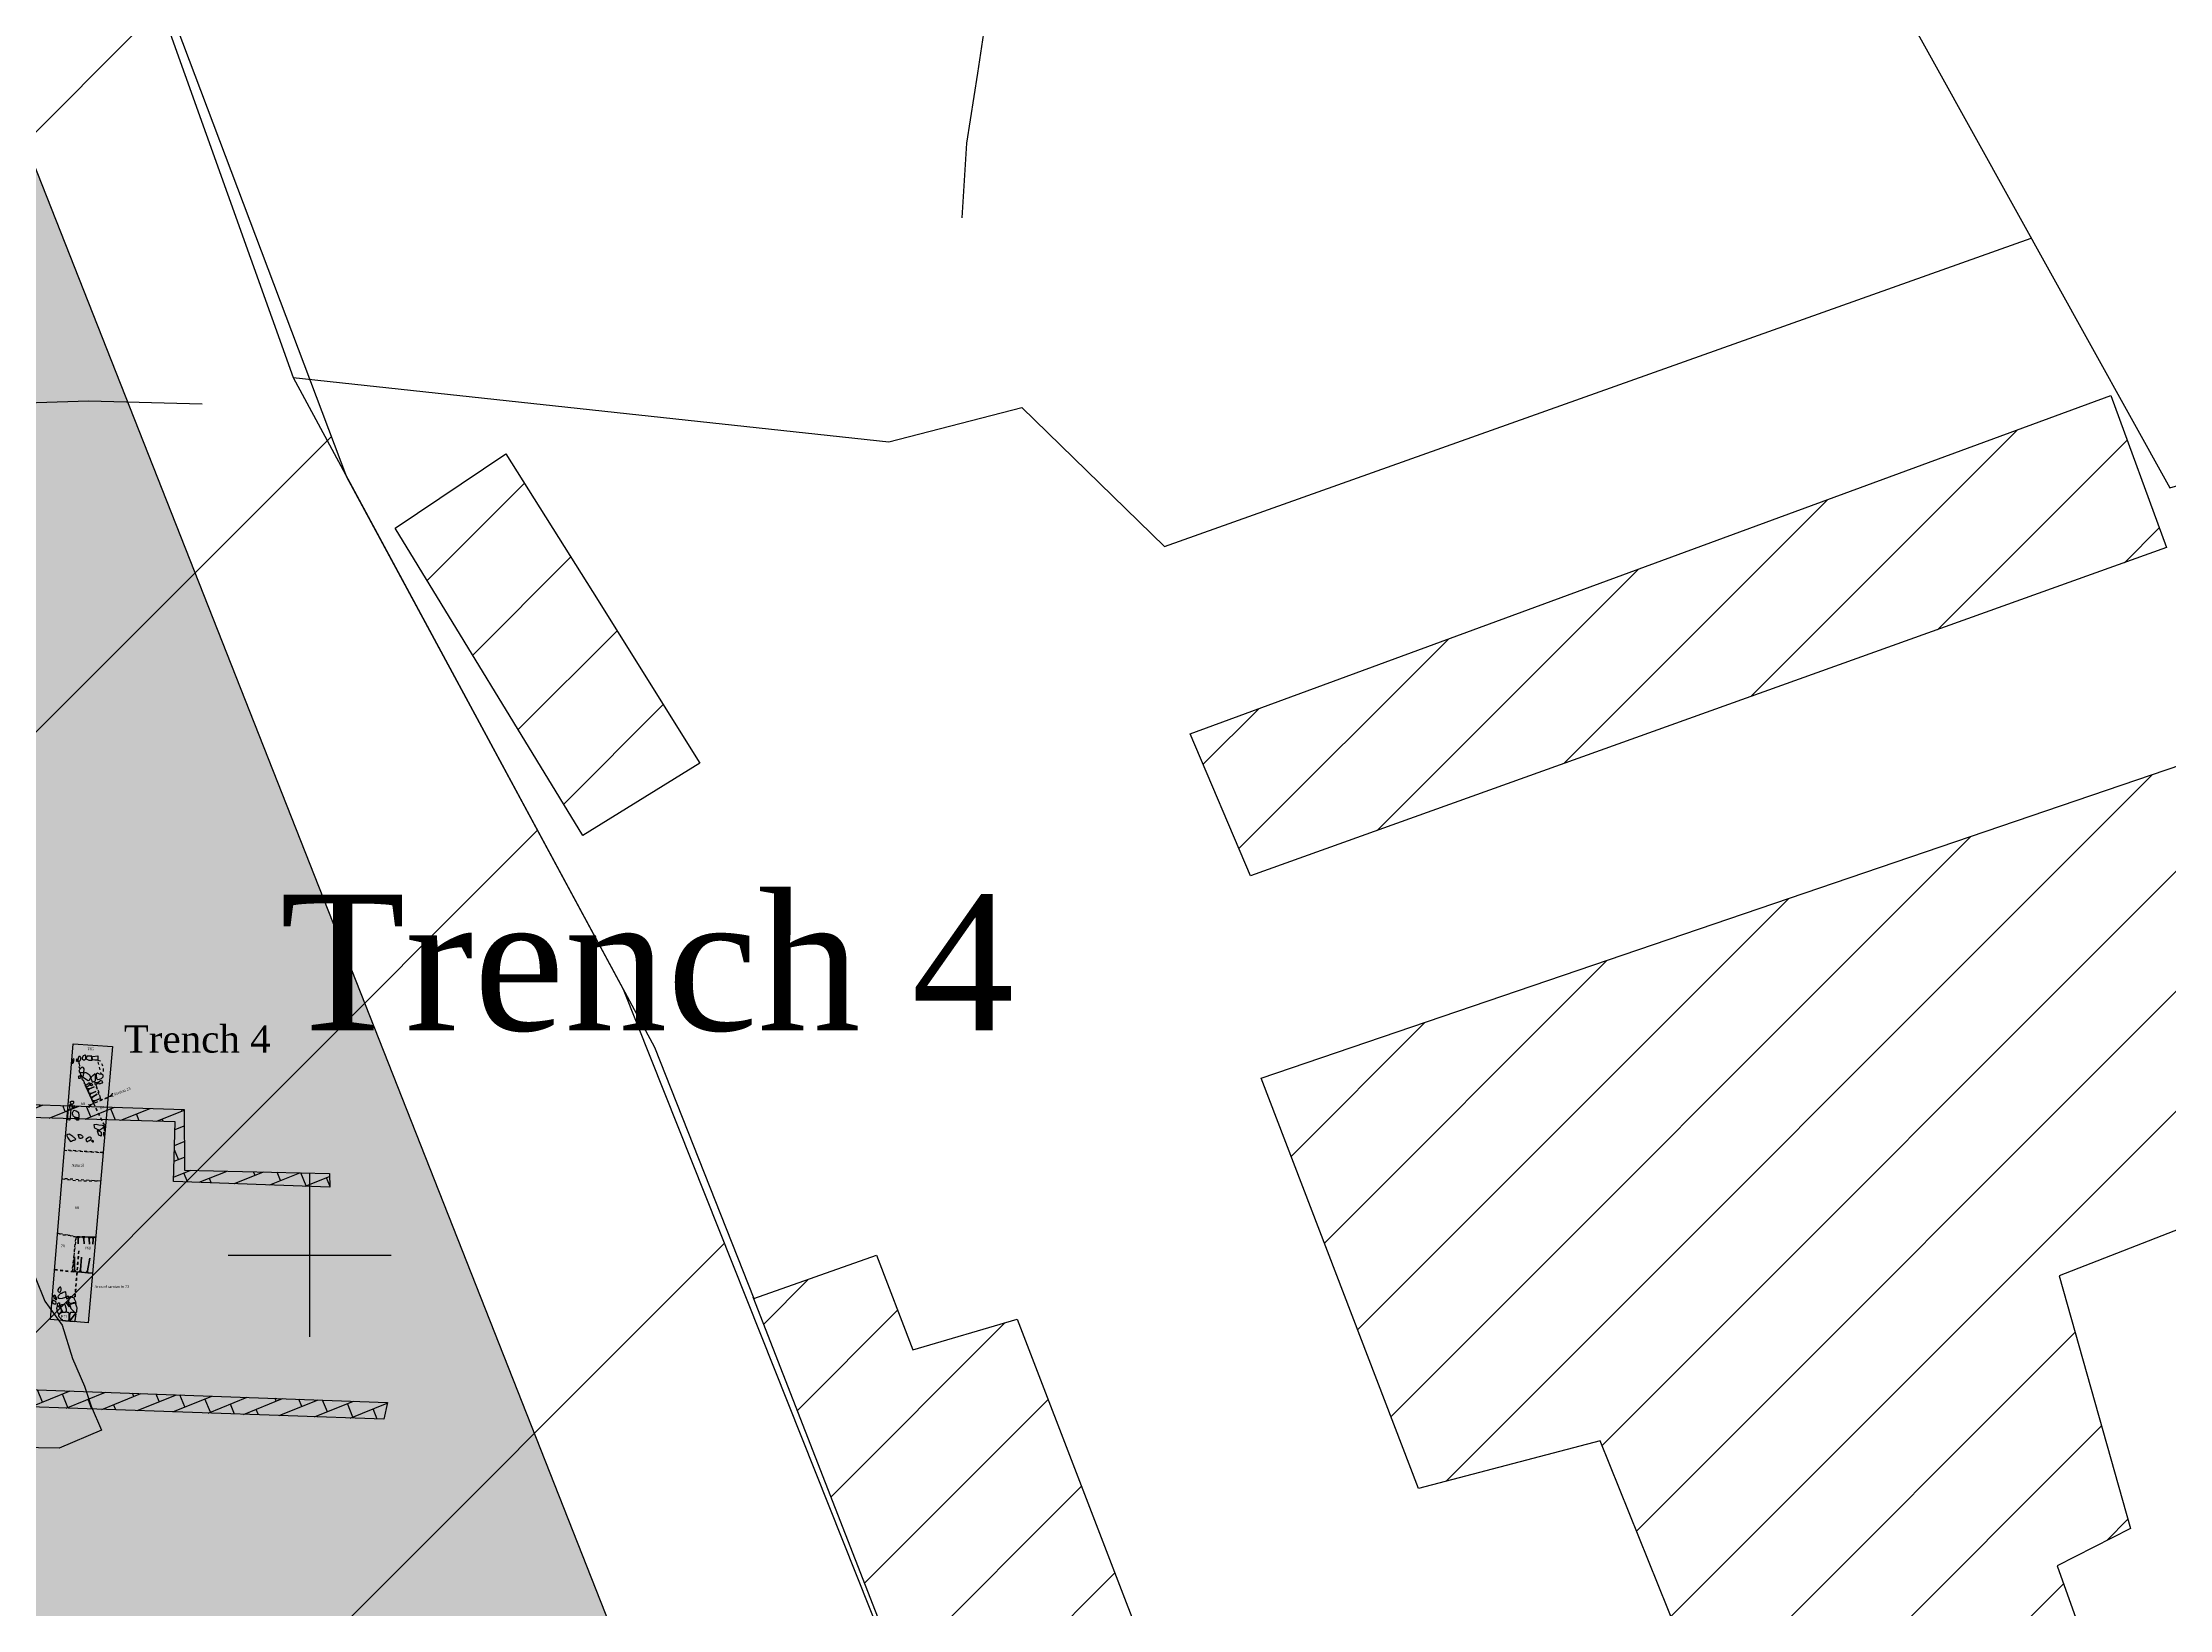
# Model space of a CAD drawing. Header units: feet. Extents: x 442639 to 445151, y 513727 to 516000.
# Drawn here: x 443628 to 443706.3, y 515079.5 to 515137.2 of the extents above; entities that cross this region are included whole.
import ezdxf

# ---------------------------------------------------------------- set-up
doc = ezdxf.new("R2010")
doc.units = ezdxf.units.FT
doc.header["$MEASUREMENT"] = 0
doc.header["$PDMODE"] = 2
doc.header["$PDSIZE"] = 3
doc.linetypes.add('DASHDOT', pattern=[1, 0.5, -0.25, 0, -0.25])
doc.linetypes.add('DASHED', pattern=[0.75, 0.5, -0.25])
doc.layers.get('0').update_dxf_attribs({"linetype": 'CONTINUOUS'})
for name, color, linetype in [('AI', 14, 'CONTINUOUS'), ('BUILDING', 7, 'CONTINUOUS'), ('CM1', 8, 'CONTINUOUS'), ('CROPMARKS', 5, 'CONTINUOUS'), ('FEATURES', 7, 'CONTINUOUS'), ('FIELDBOUNDARY', 82, 'CONTINUOUS'), ('FW_AREA97', 8, 'CONTINUOUS'), ('GEOAREA', 4, 'CONTINUOUS'), ('HEADINGS1', 7, 'CONTINUOUS'), ('MEDPOT', 72, 'CONTINUOUS'), ('PHASE3A', 7, 'CONTINUOUS'), ('TEXT', 7, 'CONTINUOUS'), ('TRENCH', 1, 'CONTINUOUS')]:
    doc.layers.add(name, color=color, linetype=linetype)
doc.styles.get("Standard").update_dxf_attribs({"font": 'times.ttf', "height": 2})

# ---------------------------------------------------------------- blocks, each defined once
blk = doc.blocks.new('A$CD1F4')
blk.add_lwpolyline([(0.76, 0.49), (0.56, 0.26), (0.01, 0.26)])
for points in [[(0.01, 0.26), (0.76, 0.49), (0.56, 0.26)], [(0.01, 0.26), (0.56, 0.26), (0.76, 0.01)]]:
    blk.add_solid(points)
blk = doc.blocks.new('*X8')
at = {"color": 0}
for p, q in [((242.919, 18.136), (243.73, 18.136)), ((243.2, 18.136), (243.2, 18.371)), ((242.68, 17.602), (243.206, 17.602)), ((243.2, 17.59), (243.2, 17.602)), ((243.71, 17.602), (244.931, 17.602)), ((244, 17.602), (244, 18.016)), ((244.8, 17.123), (244.8, 17.602)), ((242.202, 16.535), (242.72, 16.535)), ((242.4, 16.535), (242.4, 16.977)), ((242.441, 17.069), (242.963, 17.069)), ((244.924, 17.069), (246.132, 17.069)), ((245.6, 16.772), (245.6, 17.069)), ((246.139, 16.535), (247.333, 16.535)), ((246.4, 16.421), (246.4, 16.535)), ((247.2, 16.535), (247.2, 16.595)), ((241.963, 16.002), (242.478, 16.002)), ((242.4, 15.831), (242.4, 16.002)), ((247.353, 16.002), (248.534, 16.002)), ((248, 16.002), (248, 16.239)), ((248.8, 15.469), (248.8, 15.884)), ((241.485, 14.935), (241.992, 14.935)), ((241.6, 14.935), (241.6, 15.192)), ((241.724, 15.469), (242.235, 15.469)), ((248.567, 15.469), (249.736, 15.469)), ((249.6, 15.015), (249.6, 15.469)), ((249.781, 14.935), (250.937, 14.935)), ((250.4, 14.663), (250.4, 14.935)), ((241.246, 14.402), (241.75, 14.402)), ((241.6, 14.073), (241.6, 14.402)), ((250.995, 14.402), (252.077, 14.402)), ((251.2, 14.312), (251.2, 14.402)), ((252, 14.402), (252, 14.463)), ((240.768, 13.335), (241.264, 13.335)), ((240.8, 13.335), (240.8, 13.406)), ((241.007, 13.868), (241.507, 13.868)), ((251.263, 13.335), (251.65, 13.335)), ((251.499, 13.868), (251.864, 13.868)), ((240.529, 12.802), (241.022, 12.802)), ((240.8, 12.314), (240.8, 12.802)), ((251.028, 12.802), (251.437, 12.802)), ((251.2, 12.802), (251.2, 13.191)), ((240.29, 12.268), (240.779, 12.268)), ((250.792, 12.268), (251.472, 12.268)), ((251.2, 11.912), (251.2, 12.268)), ((239.812, 11.201), (240.294, 11.201)), ((240, 10.668), (240, 11.201)), ((240.051, 11.735), (240.536, 11.735)), ((251.595, 11.735), (252.703, 11.735)), ((252, 11.553), (252, 11.735)), ((252.783, 11.201), (253.933, 11.201)), ((252.8, 11.194), (252.8, 11.201)), ((253.6, 11.201), (253.6, 11.346)), ((254.4, 10.668), (254.4, 10.999)), ((239.573, 10.668), (240.051, 10.668)), ((253.971, 10.668), (255.164, 10.668)), ((255.2, 10.135), (255.2, 10.652)), ((239.095, 9.601), (239.566, 9.601)), ((239.2, 9.068), (239.2, 9.601)), ((239.334, 10.135), (239.808, 10.135)), ((255.159, 10.135), (256.122, 10.135)), ((256, 9.809), (256, 10.135)), ((238.856, 9.068), (239.323, 9.068)), ((238.617, 8.534), (239.533, 8.534)), ((239.154, 8.001), (240.725, 8.001)), ((239.2, 8.001), (239.2, 8.534)), ((240, 7.623), (240, 8.001)), ((240.349, 7.468), (241.917, 7.468)), ((240.8, 7.266), (240.8, 7.468)), ((241.6, 7.468), (241.6, 7.61)), ((242.4, 6.934), (242.4, 7.252)), ((241.543, 6.934), (243.11, 6.934)), ((241.6, 6.909), (241.6, 6.934)), ((242.738, 6.401), (244.302, 6.401)), ((243.2, 6.401), (243.2, 6.894)), ((244, 5.867), (244, 6.401)), ((243.932, 5.867), (245.494, 5.867)), ((244.8, 5.48), (244.8, 5.867)), ((245.127, 5.334), (246.686, 5.334)), ((245.6, 5.123), (245.6, 5.334)), ((246.322, 4.801), (247.879, 4.801)), ((246.4, 5.334), (246.4, 5.462)), ((246.4, 4.766), (246.4, 4.801)), ((247.2, 4.801), (247.2, 5.104)), ((248, 4.267), (248, 4.746)), ((247.516, 4.267), (249.071, 4.267)), ((248.8, 3.734), (248.8, 4.267)), ((248.711, 3.734), (250.263, 3.734)), ((249.6, 3.337), (249.6, 3.734)), ((249.905, 3.2), (251.455, 3.2)), ((250.4, 2.98), (250.4, 3.2)), ((251.2, 3.2), (251.2, 3.315)), ((251.1, 2.667), (252.648, 2.667)), ((251.2, 2.622), (251.2, 2.667)), ((252, 2.667), (252, 2.957)), ((252.8, 2.134), (252.8, 2.599)), ((252.294, 2.134), (253.84, 2.134)), ((253.489, 1.6), (254.964, 1.6)), ((253.6, 1.6), (253.6, 2.134)), ((254.4, 1.193), (254.4, 1.6))]:
    blk.add_line(p, q, dxfattribs=at)

msp = doc.modelspace()

# ---------------------------------------------------------------- hatches: boundary and pattern name
at = {"layer": 'BUILDING'}
h = msp.add_hatch(dxfattribs=at)
h.set_pattern_fill('ANSI31', color=256, scale=25, style=0)
h.paths.add_polyline_path([(443640.965, 515119.316), (443647.878, 515107.995), (443652.186, 515110.662), (443648.235, 515116.974), (443645.042, 515122.046)])
h.paths.add_polyline_path([(443717.398, 515071.123), (443724.902, 515074.068), (443716.203, 515096.944), (443712.047, 515095.163), (443712.848, 515092.907), (443715.788, 515084.605), (443715.775, 515082.61), (443714.972, 515081.816), (443716.639, 515077.215), (443715.535, 515076.324)])
h.paths.add_polyline_path([(443693.903, 515064.488), (443710.506, 515070.169), (443708.938, 515074.67), (443703.37, 515077.799), (443702.193, 515081.1), (443704.897, 515082.48), (443702.262, 515091.778), (443720.17, 515098.748), (443714.575, 515113.255), (443672.869, 515099.052), (443678.66, 515083.946), (443685.357, 515085.699)])
h.paths.add_polyline_path([(443706.224, 515118.593), (443704.167, 515124.199), (443670.256, 515111.743), (443672.47, 515106.508)])
h.paths.add_polyline_path([(443732.13, 515127.413), (443734.179, 515120.114), (443761.273, 515127.824), (443759.025, 515135.124)])
h.paths.add_polyline_path([(443696.301, 515049.403), (443700.735, 515040.493), (443706.094, 515043.253), (443701.456, 515051.95)])
h.paths.add_polyline_path([(443703.412, 515038.977), (443708.054, 515030.274), (443708.646, 515029.165), (443717.455, 515033.4), (443714.8, 515039.604), (443709.573, 515036.586), (443707.523, 515040.848)])
h.paths.add_polyline_path([(443683.703, 515044.095), (443685.546, 515044.872), (443673.777, 515077.63), (443669.328, 515076.022), (443663.882, 515090.187), (443660.031, 515089.055), (443658.69, 515092.537), (443654.18, 515090.945), (443654.155, 515090.989), (443667.027, 515057.978), (443673.796, 515060.707), (443680.738, 515042.87)])
at = {"layer": 'FW_AREA97', "ltscale": 100}
h = msp.add_hatch(dxfattribs=at)
h.set_pattern_fill('ANSI31', color=8, scale=125, style=0)
h.paths.add_polyline_path([(443587.976, 515216.422), (443587.008, 515217.521), (443572.596, 515207.835), (443554.939, 515197.486), (443537.909, 515187.539), (443512.937, 515172.36), (443493.964, 515160.977), (443460.41, 515139.802), (443431.975, 515122.345), (443414.896, 515111.466), (443405.384, 515106.045), (443399.1, 515103.478), (443393.603, 515101.232), (443388.405, 515100.389), (443382.732, 515099.191), (443382.074, 515096.91), (443382.397, 515095.15), (443383.543, 515088.919), (443383.564, 515083.883), (443382.192, 515078.123), (443381.034, 515073.431), (443384.221, 515057.626), (443318.708, 515029.564), (443254.002, 515002.669), (443234.433, 514993.639), (443208.082, 514982), (443180.76, 514970.831), (443151.714, 514959.132), (443125.983, 514948.738), (443135.654, 514903.446), (443139.613, 514884.672), (443178.623, 514701.908), (443209.061, 514703.713), (443226.823, 514704.523), (443230.584, 514708.161), (443242.217, 514710.213), (443252.61, 514710.952), (443261.806, 514711.15), (443272.893, 514709.467), (443279.945, 514710.574), (443284.828, 514712.057), (443293.882, 514712.385), (443306.489, 514711.397), (443312.899, 514711.584), (443321.46, 514712.019), (443331.486, 514712.646), (443343.241, 514714.157), (443419.665, 514722.594), (443437.929, 514724.52), (443451.344, 514726.381), (443463.086, 514728.088), (443474.139, 514729.712), (443483.152, 514730.814), (443493.31, 514731.457), (443499.823, 514717.34), (443505.96, 514717.727), (443516.897, 514718.8), (443528.375, 514721.107), (443537.759, 514722.358), (443555.617, 514723.33), (443565.188, 514722.572), (443571.898, 514721.985), (443575.656, 514722.203), (443577.304, 514722.298), (443621.209, 514712.311), (443656.081, 514706.29), (443682.603, 514701.884), (443707.118, 514697.606), (443718.23, 514696.192), (443714.653, 514598.287), (443713.04, 514556.317), (443712.419, 514504.673), (443712.312, 514456.317), (443712.227, 514418.293), (443716.388, 514403.701), (443727.177, 514401.071), (443733.588, 514379.739), (443741.521, 514358.019), (443744.908, 514351.825), (443767.696, 514356.857), (443784.606, 514360.77), (443804.504, 514365.451), (443826.874, 514370.795), (443845.143, 514375.041), (443861.878, 514378.9), (443915.081, 514200), (443906.52, 514038.617), (443920.995, 514037.304), (443931.512, 514036.691), (443947.55, 514036.813), (443967.072, 514036.932), (443981.751, 514037.935), (444001.138, 514037.546), (444024.018, 514034.044), (444038.941, 514033.828), (444056.89, 514033.622), (444074.802, 514033.059), (444089.091, 514031.854), (444101.609, 514031.789), (444113.954, 514032.79), (444123.013, 514034.107), (444123.494, 514029.367), (444179.611, 514028.124), (444375.796, 514023.777), (444377.951, 514033.209), (444378.25, 514062.755), (444378.087, 514070.071), (444377.953, 514077.668), (444378.361, 514088.652), (444378.861, 514096.498), (444379.901, 514103.877), (444382.107, 514122.088), (444382.784, 514132.456), (444385.055, 514147.012), (444387.527, 514164.561), (444389.714, 514186.923), (444391.965, 514209.43), (444393.185, 514220.453), (444393.626, 514228.981), (444395.344, 514261.938), (444396.717, 514283.83), (444397.381, 514301.942), (444396.774, 514312.786), (444397.089, 514320.184), (444397.475, 514332.254), (444395.478, 514362.221), (444394.144, 514387.128), (444391.229, 514408.389), (444396.915, 514413.69), (444401.219, 514435.021), (444402.766, 514457.906), (444405.466, 514495.243), (444410.112, 514529.546), (444417.166, 514561.61), (444433.174, 514600.373), (444445.84, 514629.849), (444455.106, 514659.044), (444464.293, 514692.274), (444472.216, 514718.602), (444475.441, 514733.881), (444488.391, 514761.65), (444498.755, 514784.171), (444527.77, 514804.406), (444584.336, 514844.969), (444588.423, 514851.988), (444592.663, 514859.269), (444594.769, 514862.503), (444596.977, 514866.392), (444598.721, 514870.607), (444611.206, 514897.781), (444621.234, 514922.335), (444629.071, 514942.418), (444635.483, 514956.791), (444636.385, 514966.775), (444638.564, 514973.326), (444644.322, 514984.918), (444649.1, 514996.077), (444581.108, 515024.078), (444596.393, 515068.324), (444336.753, 515100), (444319.507, 515100.56), (444303.713, 515101.475), (444281.566, 515103.673), (444245.735, 515107.228), (444205.939, 515110.682), (444194.374, 515112.263), (444162.318, 515117.023), (444139.128, 515119.15), (444119.952, 515119.969), (444093.765, 515121.632), (444085.455, 515122.109), (444057.939, 515138.013), (444004.897, 515142.766), (444002.009, 515131.644), (444000, 515122.425), (443999.067, 515110.465), (443998.885, 515097.84), (443997.843, 515086.907), (443992.669, 515065.269), (443985.83, 515030.168), (443974.504, 514977.22), (443969.906, 514974.092), (443965.16, 514973.735), (443962.387, 514975.357), (443950.053, 514978.687), (443943.973, 514976.446), (443795.152, 514953.041), (443786.899, 514952.359), (443728.658, 514937.257), (443713.615, 514985.752), (443699.924, 514992.359), (443696.242, 515002.999), (443692.278, 515017.761), (443687.475, 515027.814), (443679.879, 515041.356), (443672.688, 515053.239), (443666.544, 515059.216), (443649.375, 515102.318), (443639.181, 515121.193), (443626.884, 515153.736), (443593.807, 515207.041)])
at = {"layer": 'GEOAREA', "ltscale": 100}
h = msp.add_hatch(color=256, dxfattribs=at)
h.paths.add_polyline_path([(443360, 514713.431), (443420, 514713.431), (443420, 514513.431), (443360, 514513.431)])
h.paths.add_polyline_path([(443161.3, 514956.171), (443259.237, 514712.967), (443265.024, 514715.528), (443265.355, 514714.687), (443282.203, 514714.855), (443293.914, 514714.206), (443300.25, 514713.294), (443301.92, 514714.039), (443221.12, 514915.562), (443333.235, 514960.739), (443427.48, 514725.701), (443429.235, 514726.393), (443429.597, 514725.694), (443440.808, 514730.091), (443442.157, 514728.53), (443447.236, 514730.424), (443448.237, 514728.596), (443453.829, 514728.858), (443486.116, 514741.69), (443389.252, 514983.375), (443400.106, 514987.696), (443388.716, 515022.127), (443384.684, 515039.803), (443386.193, 515044.842), (443385.554, 515046.683)])
h.paths.add_polyline_path([(443475.554, 514974.961), (443494.039, 514982.203), (443528.273, 514895.272), (443598.675, 514934.877), (443568.374, 515011.261), (443605.436, 515025.952), (443633.219, 514955.519), (443668.453, 514975.098), (443649.945, 515021.852), (443668.436, 515029.354), (443616.214, 515161.697), (443614.21, 515161.114), (443596.593, 515194.878), (443509.505, 515160.604), (443523.975, 515123.285), (443505.549, 515116.001), (443512.86, 515097.393), (443383.099, 515046.255), (443405.13, 514990.403), (443460.79, 515012.209)])
h.paths.add_polyline_path([(443790.652, 515270.828), (443603.972, 515197.597), (443614.29, 515171.164), (443628.267, 515143.04), (443775.083, 515200.378), (443868.78, 514960.66), (443876.506, 514963.635), (443877.714, 514961.959), (443906.757, 514973.289)])
h.paths.add_polyline_path([(443689.638, 514984.394), (443668.531, 514973.806), (443650.779, 514962.249), (443637.27, 514954.507), (443740.908, 514697.977), (443746.029, 514696.624), (443750.91, 514696.614), (443761.746, 514694.836), (443779.888, 514693.638), (443790.716, 514690.545), (443806.2, 514690.188), (443808.447, 514691.115)])
h.paths.add_polyline_path([(443584.518, 514924.294), (443566.738, 514914.939), (443551.462, 514904.702), (443532.463, 514893.523), (443602.452, 514721.254), (443620.617, 514717.014), (443626.38, 514714.975), (443645.648, 514712.103), (443666.275, 514707.459), (443671.591, 514709.515)])
at = {"layer": 'TRENCH', "ltscale": 100}
h = msp.add_hatch(color=256, dxfattribs=at)
h.paths.add_polyline_path([(443444.348, 515139.572), (443443.373, 515141.012), (443407.547, 515121.493), (443408.202, 515120.085)])
h.paths.add_polyline_path([(443483.252, 515162), (443484.901, 515162.649), (443466.734, 515198.214), (443465.416, 515197.545)])
h.paths.add_polyline_path([(443517.75, 515184.372), (443518.62, 515182.716), (443550.313, 515203.13), (443548.717, 515204.451)])
h.paths.add_polyline_path([(443679.504, 515139.262), (443681.179, 515139.75), (443643.747, 515232.77), (443642.153, 515232.133)], flags=17)
h.paths.add_polyline_path([(443560.104, 515195.095), (443558.689, 515195.42), (443539.705, 515085.728), (443541.124, 515085.449)])
h.paths.add_polyline_path([(443441.823, 515053.496), (443442.367, 515054.811), (443429.876, 515059.598), (443429.55, 515058.144)])
h.paths.add_polyline_path([(443454.402, 515012.917), (443453.081, 515013.418), (443457.193, 515024.46), (443458.551, 515023.946)])
h.paths.add_polyline_path([(443526.59, 515085.07), (443525.15, 515084.894), (443540.607, 514936.243), (443542.135, 514936.489)])
h.paths.add_polyline_path([(443457.832, 514965.49), (443457.319, 514966.917), (443420.536, 514952.894), (443421.036, 514951.477)])
h.paths.add_polyline_path([(443586.695, 515064.09), (443587.928, 515064.659), (443598.832, 515036.686), (443597.516, 515036.256)])
h.paths.add_polyline_path([(443642.329, 515065.428), (443642.185, 515063.906), (443602.508, 515066.574), (443602.619, 515068.047)], flags=17)
h.paths.add_polyline_path([(443629.648, 515090.047), (443628.268, 515090.169), (443629.104, 515100.325), (443630.546, 515100.227)], flags=17)
h.paths.add_polyline_path([(443641.901, 515046.461), (443640.78, 515027.021), (443642.257, 515026.956), (443643.407, 515046.529)], flags=17)
h.paths.add_polyline_path([(443613.368, 514921.596), (443614.818, 514922.262), (443652.746, 514829.498), (443651.105, 514829.188)])
h.paths.add_polyline_path([(443748.705, 514887.436), (443747.537, 514886.424), (443800.31, 514826.507), (443801.532, 514827.653)])
h.paths.add_polyline_path([(443778.329, 515074.969), (443776.546, 515074.414), (443773.702, 515090.476), (443775.699, 515091.08)], flags=17)
h.paths.add_polyline_path([(443871.281, 515019.199), (443870.522, 515017.464), (443849.048, 515029.417), (443850.465, 515031.68)], flags=17)
h.paths.add_polyline_path([(443847.133, 515072.648), (443845.192, 515072.037), (443842.709, 515082.193), (443845.17, 515082.528)], flags=17)
h.paths.add_polyline_path([(444045.314, 514982.301), (444049.127, 514979.066), (444045.892, 514975.254), (444042.079, 514978.488)])
h.paths.add_polyline_path([(444115.961, 514979.57), (444120.01, 514982.504), (444122.944, 514978.455), (444118.895, 514975.521)])
h.paths.add_polyline_path([(444190.813, 514982.443), (444195.114, 514984.993), (444197.664, 514980.692), (444193.363, 514978.142)])
h.paths.add_polyline_path([(444048.71, 515084.197), (444052.382, 515087.59), (444055.775, 515083.918), (444052.103, 515080.525)])
h.paths.add_polyline_path([(444124.079, 515073.634), (444128.312, 515076.296), (444130.974, 515072.064), (444126.742, 515069.401)])
h.paths.add_polyline_path([(444049.717, 515169.782), (444054.693, 515170.271), (444055.183, 515165.295), (444050.207, 515164.806)])
h.paths.add_polyline_path([(444115.388, 515183.688), (444119.415, 515186.651), (444122.379, 515182.624), (444118.352, 515179.661)])
h.paths.add_polyline_path([(444185.165, 515149.894), (444188.835, 515153.29), (444192.231, 515149.62), (444188.561, 515146.224)])
edge = h.paths.add_edge_path()
edge.add_line((443661.107, 515245.617), (443660.644, 515247.337))
edge.add_line((443660.644, 515247.337), (443648.085, 515241.695))
edge.add_line((443648.085, 515241.695), (443637.362, 515236.494))
edge.add_line((443637.362, 515236.494), (443624.812, 515229.893))
edge.add_line((443624.812, 515229.893), (443612.498, 515223.264))
edge.add_line((443612.498, 515223.264), (443598.3, 515215.38))
edge.add_line((443598.3, 515215.38), (443599.54, 515213.854))
edge.add_line((443599.54, 515213.854), (443610.28, 515220.162))
edge.add_line((443610.28, 515220.162), (443621.443, 515226.208))
edge.add_line((443621.443, 515226.208), (443632.096, 515231.881))
edge.add_line((443632.096, 515231.881), (443644.21, 515237.875))
edge.add_line((443644.21, 515237.875), (443661.107, 515245.617))
edge.add_line((443876.086, 514893.121), (443976.086, 514893.121))

# ---------------------------------------------------------------- linework, layer by layer
at = {"layer": 'AI', "color": 17}
msp.add_lwpolyline([(443578.688, 515126.035, 0.000001), (443578.899, 515127.366, 0.000001), (443579.049, 515128.318, 0.000039)], format="xyb", dxfattribs=at)
at = {"layer": 'AI', "color": 7}
msp.add_lwpolyline([(443640.546, 515086.495), (443622.906, 515087.116), (443623.311, 515098.227), (443633.19, 515097.899), (443633.198, 515095.675), (443638.537, 515095.546), (443638.55, 515095.042), (443632.794, 515095.257), (443632.863, 515097.448), (443623.774, 515097.714), (443623.353, 515087.742), (443640.675, 515087.12)], close=True, dxfattribs=at)
at = {"layer": 'BUILDING'}
for points in [[(443706.224, 515118.593), (443672.47, 515106.508), (443670.256, 515111.743), (443704.167, 515124.199)], [(443640.965, 515119.316), (443645.042, 515122.046), (443648.235, 515116.974), (443652.186, 515110.662), (443647.878, 515107.995)], [(443693.903, 515064.488), (443685.357, 515085.699), (443678.66, 515083.946), (443672.869, 515099.052), (443714.575, 515113.255), (443720.17, 515098.748), (443702.262, 515091.778), (443704.897, 515082.48), (443702.193, 515081.1), (443703.37, 515077.799), (443708.938, 515074.67), (443710.506, 515070.169)], [(443654.18, 515090.945), (443658.69, 515092.537), (443660.031, 515089.055), (443663.882, 515090.187), (443669.328, 515076.022), (443673.777, 515077.63), (443685.551, 515044.859), (443680.738, 515042.87), (443673.796, 515060.707), (443667.027, 515057.978), (443654.155, 515090.989)]]:
    msp.add_lwpolyline(points, close=True, dxfattribs=at)
at = {"layer": 'CM1', "ltscale": 100, "flags": 128}
for points in [[(443661.849, 515130.744), (443662.029, 515133.49), (443662.434, 515136.062), (443662.872, 515139.03), (443662.598, 515143.57)], [(443625.435, 515123.865), (443629.661, 515124), (443633.851, 515123.884)], [(443627.348, 515092.616), (443628.06, 515090.85), (443628.699, 515089.963), (443629.079, 515088.74), (443629.518, 515087.714), (443629.762, 515086.974), (443630.146, 515086.09), (443628.579, 515085.433), (443626.285, 515085.465)]]:
    msp.add_lwpolyline(points, dxfattribs=at)
at = {"layer": 'CROPMARKS', "ltscale": 100, "flags": 128}
msp.add_lwpolyline([(443661.849, 515130.744), (443662.029, 515133.49), (443662.434, 515136.062), (443662.872, 515139.03), (443662.598, 515143.57)], dxfattribs=at)
at = {"layer": 'FEATURES', "flags": 128}
for points in [[(443629.361, 515099.859), (443629.331, 515099.856), (443629.305, 515099.85), (443629.295, 515099.832), (443629.282, 515099.799), (443629.278, 515099.773), (443629.269, 515099.732), (443629.272, 515099.718), (443629.277, 515099.694), (443629.279, 515099.689), (443629.3, 515099.681), (443629.321, 515099.685), (443629.337, 515099.695), (443629.354, 515099.714), (443629.368, 515099.73), (443629.376, 515099.759), (443629.382, 515099.788), (443629.378, 515099.813), (443629.375, 515099.831)], [(443629.562, 515099.895), (443629.547, 515099.899), (443629.524, 515099.9), (443629.504, 515099.896), (443629.472, 515099.88), (443629.452, 515099.854), (443629.434, 515099.793), (443629.435, 515099.779), (443629.437, 515099.757), (443629.455, 515099.741), (443629.47, 515099.737), (443629.49, 515099.734), (443629.506, 515099.734), (443629.527, 515099.736), (443629.55, 515099.753), (443629.56, 515099.782), (443629.567, 515099.829), (443629.572, 515099.848)], [(443629.776, 515099.874), (443629.756, 515099.869), (443629.727, 515099.869), (443629.709, 515099.871), (443629.616, 515099.865), (443629.598, 515099.846), (443629.581, 515099.793), (443629.577, 515099.772), (443629.675, 515099.725), (443629.702, 515099.724), (443629.753, 515099.72), (443629.796, 515099.723), (443629.787, 515099.784)], [(443630.011, 515099.725), (443629.948, 515099.724), (443629.893, 515099.724), (443629.814, 515099.736), (443629.799, 515099.846), (443629.828, 515099.86), (443630.012, 515099.884)], [(443629.118, 515099.768), (443629.091, 515099.757), (443629.085, 515099.732), (443629.076, 515099.704), (443629.074, 515099.688), (443629.069, 515099.649), (443629.067, 515099.631), (443629.067, 515099.614), (443629.07, 515099.607), (443629.086, 515099.604), (443629.115, 515099.633), (443629.115, 515099.653), (443629.119, 515099.685), (443629.124, 515099.711), (443629.13, 515099.735)], [(443629.238, 515099.771), (443629.222, 515099.746), (443629.213, 515099.703), (443629.261, 515099.666), (443629.264, 515099.694)], [(443629.293, 515099.13), (443629.329, 515099.14), (443629.347, 515099.144), (443629.363, 515099.145), (443629.381, 515099.106), (443629.366, 515099.075), (443629.346, 515099.047), (443629.337, 515099.046), (443629.311, 515099.051), (443629.305, 515099.065), (443629.303, 515099.082), (443629.307, 515099.106)], [(443629.494, 515099.271), (443629.489, 515099.308), (443629.501, 515099.364), (443629.503, 515099.396), (443629.486, 515099.44), (443629.473, 515099.455), (443629.457, 515099.459), (443629.424, 515099.456), (443629.401, 515099.444), (443629.382, 515099.424), (443629.349, 515099.385), (443629.317, 515099.336), (443629.304, 515099.313), (443629.327, 515099.276), (443629.352, 515099.262)], [(443629.516, 515099.28), (443629.55, 515099.272), (443629.572, 515099.265), (443629.62, 515099.239), (443629.653, 515099.216), (443629.688, 515099.193), (443629.738, 515099.111), (443629.735, 515099.082), (443629.722, 515099.056), (443629.703, 515099.006), (443629.697, 515098.987), (443629.655, 515098.956), (443629.478, 515099.068), (443629.471, 515099.077), (443629.466, 515099.089), (443629.464, 515099.109), (443629.468, 515099.132), (443629.476, 515099.16), (443629.483, 515099.187), (443629.494, 515099.213)], [(443629.904, 515099.216), (443629.819, 515099.146), (443629.802, 515099.13), (443629.778, 515099.107), (443629.747, 515099.061), (443629.803, 515098.921), (443629.837, 515098.925), (443629.922, 515098.959), (443629.927, 515099.15), (443629.923, 515099.184)], [(443629.99, 515099.246), (443629.954, 515099.219), (443629.945, 515099.195), (443629.945, 515099.156), (443629.951, 515099.116), (443629.956, 515099.086), (443629.965, 515099.046), (443629.996, 515099.009), (443630.067, 515099.024), (443630.111, 515099.033), (443630.144, 515099.043), (443630.209, 515099.112), (443630.206, 515099.136), (443630.202, 515099.164), (443630.192, 515099.184), (443630.183, 515099.191), (443630.157, 515099.198), (443630.065, 515099.203)], [(443629.538, 515098.791), (443629.576, 515098.798), (443629.608, 515098.826), (443629.646, 515098.861), (443629.678, 515098.885), (443629.709, 515098.886), (443629.718, 515098.858), (443629.679, 515098.771), (443629.637, 515098.747), (443629.6, 515098.728), (443629.551, 515098.762)], [(443629.584, 515098.732), (443629.622, 515098.654), (443629.66, 515098.555), (443629.693, 515098.475), (443629.738, 515098.367), (443629.789, 515098.282), (443629.85, 515098.136)], [(443629.698, 515098.663), (443629.613, 515098.674), (443629.646, 515098.594)], [(443629.766, 515098.496), (443629.68, 515098.507), (443629.713, 515098.427)], [(443629.698, 515098.663), (443629.869, 515098.733)], [(443629.825, 515098.368), (443629.739, 515098.363), (443629.786, 515098.291)], [(443629.752, 515098.868), (443629.774, 515098.867), (443629.789, 515098.866), (443629.813, 515098.799), (443629.771, 515098.776), (443629.744, 515098.787), (443629.75, 515098.839)], [(443629.766, 515098.496), (443629.936, 515098.566)], [(443629.825, 515098.368), (443629.98, 515098.468)], [(443629.895, 515098.895), (443629.922, 515098.894), (443629.945, 515098.896), (443629.979, 515098.902), (443629.996, 515098.906), (443630.021, 515098.886), (443630.009, 515098.861), (443629.932, 515098.806), (443629.92, 515098.808)], [(443629.895, 515098.224), (443630.066, 515098.294)], [(443630.032, 515098.91), (443630.075, 515098.949), (443630.103, 515098.967), (443630.118, 515098.973), (443630.159, 515098.965), (443630.183, 515098.904), (443630.154, 515098.872), (443630.062, 515098.832), (443630.058, 515098.862), (443630.041, 515098.896)], [(443628.914, 515097.915), (443628.938, 515097.899), (443628.971, 515097.891), (443628.999, 515097.885), (443629.013, 515097.866), (443629.006, 515097.815), (443629.005, 515097.771), (443629, 515097.702), (443628.994, 515097.65), (443628.986, 515097.585), (443628.978, 515097.527), (443628.949, 515097.516), (443628.902, 515097.522), (443628.9, 515097.522)], [(443628.997, 515097.914), (443629.026, 515097.904), (443629.047, 515097.924), (443629.063, 515097.955), (443629.079, 515098.006), (443629.059, 515098.068), (443629.036, 515098.078), (443628.978, 515098.075), (443628.968, 515098.057), (443628.964, 515098.032), (443628.96, 515098.003), (443628.964, 515097.962), (443628.971, 515097.943), (443628.986, 515097.921)], [(443629.047, 515098.09), (443629.064, 515098.106), (443629.094, 515098.13), (443629.11, 515098.139), (443629.123, 515098.152), (443629.126, 515098.188), (443629.116, 515098.198), (443629.039, 515098.2), (443628.982, 515098.159), (443629.004, 515098.132)], [(443629.318, 515097.611), (443629.32, 515097.632), (443629.317, 515097.648), (443629.321, 515097.698), (443629.309, 515097.78), (443629.212, 515097.843), (443629.154, 515097.861), (443629.11, 515097.859), (443629.095, 515097.844), (443629.086, 515097.821), (443629.063, 515097.773), (443629.081, 515097.676), (443629.17, 515097.621), (443629.199, 515097.616), (443629.229, 515097.612), (443629.242, 515097.61), (443629.272, 515097.61), (443629.282, 515097.611)], [(443629.097, 515098.033), (443629.127, 515098.051), (443629.143, 515098.039), (443629.147, 515098.004), (443629.146, 515097.983), (443629.135, 515097.973), (443629.128, 515097.97), (443629.117, 515097.969), (443629.103, 515097.973)], [(443629.314, 515097.583), (443629.307, 515097.546), (443629.299, 515097.524), (443629.293, 515097.516), (443629.267, 515097.512), (443629.24, 515097.515), (443629.22, 515097.526), (443629.193, 515097.552), (443629.17, 515097.574), (443629.158, 515097.592), (443629.165, 515097.601), (443629.182, 515097.603), (443629.223, 515097.594), (443629.256, 515097.585), (443629.269, 515097.586), (443629.292, 515097.591)], [(443629.895, 515098.224), (443629.809, 515098.235), (443629.842, 515098.155)], [(443629.198, 515096.81), (443629.169, 515096.84), (443629.139, 515096.867), (443629.112, 515096.888), (443629.083, 515096.912), (443629.053, 515096.933), (443629.013, 515096.959), (443628.949, 515096.99), (443628.903, 515096.986), (443628.87, 515096.955), (443628.87, 515096.938), (443628.881, 515096.907), (443628.906, 515096.862), (443628.933, 515096.824), (443628.989, 515096.738), (443629.015, 515096.723), (443629.042, 515096.741), (443629.078, 515096.759), (443629.111, 515096.769), (443629.137, 515096.78), (443629.159, 515096.79)], [(443629.289, 515096.983), (443629.314, 515096.986), (443629.353, 515096.986), (443629.408, 515096.962), (443629.449, 515096.922), (443629.454, 515096.893), (443629.441, 515096.862), (443629.417, 515096.851), (443629.402, 515096.844), (443629.378, 515096.84), (443629.351, 515096.839), (443629.329, 515096.841)], [(443629.773, 515096.866), (443629.755, 515096.877), (443629.729, 515096.883), (443629.695, 515096.887), (443629.664, 515096.873), (443629.584, 515096.815), (443629.57, 515096.772), (443629.588, 515096.741), (443629.599, 515096.731), (443629.612, 515096.72), (443629.638, 515096.726), (443629.648, 515096.735), (443629.668, 515096.748), (443629.707, 515096.765), (443629.749, 515096.801), (443629.763, 515096.817), (443629.763, 515096.831)], [(443629.808, 515096.772), (443629.835, 515096.75), (443629.837, 515096.728), (443629.83, 515096.704), (443629.822, 515096.702), (443629.789, 515096.732), (443629.789, 515096.744), (443629.791, 515096.751), (443629.795, 515096.757)], [(443630.084, 515097.138), (443630.052, 515097.148), (443629.976, 515097.177), (443629.943, 515097.187), (443629.897, 515097.212), (443629.89, 515097.236), (443629.887, 515097.261), (443629.867, 515097.35), (443629.952, 515097.36), (443629.994, 515097.356), (443630.047, 515097.342), (443630.166, 515097.327), (443630.196, 515097.319), (443630.222, 515097.312), (443630.241, 515097.303), (443630.215, 515097.255), (443630.189, 515097.216)], [(443630.003, 515097.138), (443630.01, 515097.133), (443630.029, 515097.119), (443630.064, 515097.104), (443630.095, 515097.092), (443630.107, 515097.085), (443630.126, 515097.073), (443630.129, 515097.041), (443630.132, 515096.978), (443630.132, 515096.955), (443630.125, 515096.927), (443630.039, 515096.956), (443629.995, 515097.102), (443629.995, 515097.118)], [(443630.234, 515097.066), (443630.214, 515097.046), (443630.21, 515096.996), (443630.221, 515096.968), (443630.231, 515096.943), (443630.242, 515096.92), (443630.252, 515096.897)], [(443630.266, 515097.265), (443630.244, 515097.253), (443630.232, 515097.223), (443630.236, 515097.195), (443630.242, 515097.164), (443630.246, 515097.147), (443630.252, 515097.136), (443630.256, 515097.13), (443630.266, 515097.122)], [(443629.205, 515093.214), (443629.241, 515093.21), (443629.306, 515093.211), (443629.376, 515093.211), (443629.444, 515093.215), (443629.494, 515093.219), (443629.566, 515093.21), (443629.652, 515093.204), (443629.72, 515093.208), (443629.798, 515093.206), (443629.862, 515093.205), (443629.912, 515093.206), (443629.93, 515093.205)], [(443629.288, 515093.138), (443629.333, 515093.212), (443629.246, 515093.214)], [(443629.288, 515093.138), (443629.283, 515092.953)], [(443629.488, 515093.141), (443629.524, 515093.22), (443629.437, 515093.212)], [(443629.488, 515093.141), (443629.505, 515092.957)], [(443629.693, 515093.129), (443629.733, 515093.206), (443629.647, 515093.202)], [(443629.693, 515093.129), (443629.701, 515092.945)], [(443629.834, 515093.131), (443629.879, 515093.205), (443629.793, 515093.207)], [(443629.834, 515093.131), (443629.829, 515092.946)], [(443629.154, 515092.007), (443629.112, 515091.931), (443629.199, 515091.933)], [(443629.154, 515092.007), (443629.15, 515092.478)], [(443629.364, 515091.996), (443629.314, 515091.925), (443629.401, 515091.917)], [(443629.364, 515091.996), (443629.411, 515092.464)], [(443629.622, 515091.966), (443629.709, 515092.428)], [(443628.596, 515091.167), (443628.633, 515091.202), (443628.65, 515091.226), (443628.66, 515091.254), (443628.661, 515091.286), (443628.657, 515091.314), (443628.649, 515091.336), (443628.642, 515091.358), (443628.623, 515091.366), (443628.607, 515091.357), (443628.574, 515091.325), (443628.535, 515091.267), (443628.532, 515091.221), (443628.549, 515091.202), (443628.562, 515091.19), (443628.581, 515091.176)], [(443629.066, 515091.936), (443629.17, 515091.933), (443629.255, 515091.928), (443629.334, 515091.924), (443629.423, 515091.915), (443629.524, 515091.906), (443629.592, 515091.897), (443629.637, 515091.889), (443629.705, 515091.888), (443629.748, 515091.888), (443629.78, 515091.885), (443629.802, 515091.882)], [(443629.622, 515091.966), (443629.566, 515091.899), (443629.652, 515091.885)], [(443628.355, 515090.9), (443628.392, 515090.866), (443628.438, 515090.851), (443628.454, 515090.841), (443628.461, 515090.777), (443628.458, 515090.745), (443628.447, 515090.738), (443628.413, 515090.741), (443628.401, 515090.741), (443628.383, 515090.749), (443628.364, 515090.765), (443628.347, 515090.809), (443628.341, 515090.829), (443628.343, 515090.851), (443628.344, 515090.863)], [(443628.423, 515090.941), (443628.448, 515090.972), (443628.459, 515090.994), (443628.463, 515091.009), (443628.457, 515091.025), (443628.451, 515091.033), (443628.426, 515091.064), (443628.367, 515091.033), (443628.381, 515091.011), (443628.385, 515090.999), (443628.389, 515090.961), (443628.39, 515090.957)], [(443628.499, 515090.96), (443628.483, 515090.974), (443628.456, 515090.963), (443628.446, 515090.955), (443628.436, 515090.939), (443628.442, 515090.924), (443628.454, 515090.913), (443628.489, 515090.908), (443628.499, 515090.931)], [(443628.545, 515090.388), (443628.568, 515090.388), (443628.602, 515090.406), (443628.615, 515090.412), (443628.651, 515090.439), (443628.66, 515090.446), (443628.665, 515090.463), (443628.668, 515090.477), (443628.67, 515090.515), (443628.659, 515090.544), (443628.641, 515090.579), (443628.634, 515090.59), (443628.608, 515090.617), (443628.586, 515090.636), (443628.562, 515090.642), (443628.539, 515090.641), (443628.497, 515090.634), (443628.496, 515090.633), (443628.484, 515090.592), (443628.496, 515090.55), (443628.5, 515090.511), (443628.514, 515090.477), (443628.526, 515090.447), (443628.531, 515090.419), (443628.541, 515090.396)], [(443628.583, 515090.656), (443628.562, 515090.659), (443628.546, 515090.663), (443628.521, 515090.669), (443628.518, 515090.695), (443628.528, 515090.718), (443628.538, 515090.744), (443628.552, 515090.782), (443628.558, 515090.787), (443628.586, 515090.786), (443628.594, 515090.78), (443628.595, 515090.749), (443628.592, 515090.728), (443628.59, 515090.697)], [(443628.826, 515091.192), (443628.771, 515091.177), (443628.73, 515091.16), (443628.694, 515091.142), (443628.666, 515091.131), (443628.637, 515091.123), (443628.534, 515091.02), (443628.563, 515090.959), (443628.572, 515090.95), (443628.61, 515090.941), (443628.707, 515090.961), (443628.739, 515090.967), (443628.795, 515090.982), (443628.821, 515090.995), (443628.844, 515091.016), (443628.843, 515091.092), (443628.83, 515091.159)], [(443628.912, 515090.112), (443628.948, 515090.153), (443628.952, 515090.177), (443628.957, 515090.212), (443628.956, 515090.251), (443628.952, 515090.339), (443628.948, 515090.388), (443628.938, 515090.42), (443628.92, 515090.429), (443628.881, 515090.432), (443628.834, 515090.436), (443628.802, 515090.432), (443628.748, 515090.433), (443628.715, 515090.428), (443628.672, 515090.425), (443628.654, 515090.42), (443628.641, 515090.405), (443628.621, 515090.389), (443628.597, 515090.365), (443628.564, 515090.329), (443628.558, 515090.325), (443628.555, 515090.318), (443628.574, 515090.284), (443628.593, 515090.259), (443628.616, 515090.226), (443628.634, 515090.209), (443628.657, 515090.193), (443628.676, 515090.175), (443628.71, 515090.13)], [(443628.718, 515090.446), (443628.762, 515090.438), (443628.822, 515090.448), (443628.845, 515090.46), (443628.855, 515090.483), (443628.851, 515090.557), (443628.805, 515090.707), (443628.763, 515090.727), (443628.749, 515090.722), (443628.715, 515090.715), (443628.669, 515090.714), (443628.644, 515090.693), (443628.635, 515090.665), (443628.62, 515090.623)], [(443628.968, 515090.652), (443628.957, 515090.691), (443628.943, 515090.718), (443628.93, 515090.759), (443628.925, 515090.8), (443628.916, 515090.807), (443628.869, 515090.798), (443628.841, 515090.781), (443628.934, 515090.647)], [(443628.854, 515090.995), (443628.901, 515091.042), (443628.929, 515091.016), (443628.907, 515090.938), (443628.869, 515090.922)], [(443629.197, 515090.805), (443629.169, 515090.79), (443629.125, 515090.786), (443629.1, 515090.779), (443629.075, 515090.776), (443629.026, 515090.763), (443629.004, 515090.76), (443628.985, 515090.76), (443628.949, 515090.781), (443628.938, 515090.803), (443628.937, 515090.865), (443628.948, 515090.901), (443628.957, 515090.939), (443628.959, 515090.959), (443628.963, 515090.988), (443628.973, 515091.014), (443629.017, 515091.015), (443629.06, 515090.995), (443629.093, 515090.991), (443629.116, 515090.988), (443629.129, 515090.965), (443629.14, 515090.93), (443629.148, 515090.911), (443629.158, 515090.877), (443629.169, 515090.858), (443629.189, 515090.836)], [(443629.194, 515090.406), (443629.169, 515090.423), (443629.149, 515090.428), (443629.104, 515090.431), (443629.065, 515090.431), (443629.045, 515090.433), (443629.018, 515090.432), (443629.005, 515090.425), (443628.992, 515090.415), (443628.987, 515090.409), (443628.967, 515090.325), (443628.965, 515090.275), (443628.965, 515090.242), (443628.966, 515090.2), (443628.964, 515090.133), (443628.965, 515090.11)], [(443629.204, 515090.783), (443629.157, 515090.775), (443629.118, 515090.762), (443629.101, 515090.755), (443629.057, 515090.746), (443629.042, 515090.74), (443629.029, 515090.735), (443628.988, 515090.735), (443628.983, 515090.733), (443628.975, 515090.724), (443628.977, 515090.704), (443628.991, 515090.665), (443629.016, 515090.576), (443629.035, 515090.551), (443629.052, 515090.534), (443629.077, 515090.511), (443629.103, 515090.487), (443629.126, 515090.463), (443629.137, 515090.455), (443629.16, 515090.442), (443629.197, 515090.427), (443629.206, 515090.425), (443629.211, 515090.426), (443629.234, 515090.451), (443629.235, 515090.467), (443629.234, 515090.493), (443629.239, 515090.535), (443629.247, 515090.561), (443629.241, 515090.594), (443629.232, 515090.626), (443629.218, 515090.661), (443629.202, 515090.732), (443629.198, 515090.752)], [(443628.965, 515090.11), (443629.138, 515090.091), (443629.167, 515090.135), (443629.179, 515090.159), (443629.183, 515090.191), (443629.199, 515090.302), (443629.206, 515090.358), (443629.194, 515090.406)]]:
    msp.add_lwpolyline(points, close=True, dxfattribs=at)
at = {"layer": 'FEATURES', "linetype": 'DASHED', "ltscale": 0.1, "flags": 128}
for points in [[(443629.322, 515099.682), (443629.308, 515099.633), (443629.303, 515099.574), (443629.309, 515099.484), (443629.328, 515099.428), (443629.35, 515099.399)], [(443629.363, 515099.256), (443629.365, 515099.172), (443629.387, 515099.089), (443629.443, 515098.99), (443629.485, 515098.89), (443629.552, 515098.814), (443629.556, 515098.801)], [(443630.011, 515099.725), (443630.099, 515099.696), (443630.17, 515099.545), (443630.187, 515099.474), (443630.204, 515099.379), (443630.211, 515099.292), (443630.174, 515099.233), (443630.129, 515099.21)], [(443629.932, 515098.806), (443629.984, 515098.685), (443630.018, 515098.607), (443630.044, 515098.531), (443630.069, 515098.436), (443630.092, 515098.329), (443630.114, 515098.282), (443630.128, 515098.251)], [(443629.854, 515098.131), (443629.903, 515098.018), (443629.943, 515097.913), (443630.095, 515097.611), (443630.213, 515097.376), (443630.28, 515097.282)], [(443628.529, 515093.344), (443628.549, 515093.344), (443628.632, 515093.309), (443628.687, 515093.295), (443628.733, 515093.29), (443628.804, 515093.288), (443628.872, 515093.285), (443628.963, 515093.27), (443629.028, 515093.25), (443629.091, 515093.235), (443629.152, 515093.221), (443629.19, 515093.216), (443629.205, 515093.214)], [(443628.419, 515092.006), (443628.419, 515092.006), (443628.454, 515091.998), (443628.55, 515091.975), (443628.606, 515091.97), (443628.682, 515091.969), (443628.739, 515091.959), (443628.84, 515091.947), (443628.914, 515091.934), (443628.96, 515091.931), (443629.01, 515091.937), (443629.066, 515091.936)]]:
    msp.add_lwpolyline(points, close=True, dxfattribs=at)
at = {"layer": 'FEATURES', "linetype": 'DASHDOT', "ltscale": 0.1, "flags": 128}
for points in [[(443630.369, 515098.345), (443629.854, 515098.13)], [(443630.198, 515096.316), (443630.123, 515096.321), (443630.021, 515096.334), (443629.775, 515096.344), (443629.669, 515096.353), (443629.567, 515096.356), (443629.458, 515096.365), (443628.94, 515096.401), (443628.869, 515096.394), (443628.812, 515096.397), (443628.781, 515096.401)], [(443628.695, 515095.358), (443628.699, 515095.355), (443628.859, 515095.331), (443628.94, 515095.325), (443629.255, 515095.286), (443629.419, 515095.276), (443629.534, 515095.28), (443629.782, 515095.281), (443630.008, 515095.282), (443630.089, 515095.268)], [(443629.205, 515093.215), (443629.066, 515091.936)], [(443629.306, 515092.697), (443629.163, 515090.948)]]:
    msp.add_lwpolyline(points, close=True, dxfattribs=at)
at = {"layer": 'FIELDBOUNDARY'}
for points in [[(443635.37, 515248.61), (443706.34, 515120.792), (443899.903, 515176.631), (443898.907, 515254.578), (443855.641, 515432.392)], [(443626.807, 515153.95), (443637.201, 515124.861)], [(443637.201, 515124.861), (443659.148, 515122.493), (443664.046, 515123.758), (443669.302, 515118.635), (443701.234, 515129.989)], [(443637.201, 515124.861), (443650.522, 515100.194), (443654.18, 515090.945)]]:
    msp.add_lwpolyline(points, dxfattribs=at)
at = {"layer": 'FW_AREA97', "color": 8, "ltscale": 100}
msp.add_lwpolyline([(443687.475, 515027.814), (443679.879, 515041.356), (443672.688, 515053.239), (443666.544, 515059.216), (443649.375, 515102.318), (443639.181, 515121.193), (443626.884, 515153.736), (443593.807, 515207.041), (443587.976, 515216.422), (443587.008, 515217.521), (443572.596, 515207.835), (443554.939, 515197.486), (443537.909, 515187.539), (443512.937, 515172.36), (443493.964, 515160.977), (443460.41, 515139.802), (443431.975, 515122.345), (443414.896, 515111.466), (443405.384, 515106.045), (443399.1, 515103.478), (443393.603, 515101.232)], dxfattribs=at)
at = {"layer": 'GEOAREA', "ltscale": 100}
msp.add_lwpolyline([(443475.554, 514974.961), (443494.039, 514982.203), (443528.273, 514895.272), (443598.675, 514934.877), (443568.374, 515011.261), (443605.436, 515025.952), (443633.219, 514955.519), (443668.453, 514975.098), (443649.945, 515021.852), (443668.436, 515029.354), (443616.214, 515161.697), (443614.21, 515161.114), (443596.593, 515194.878), (443509.505, 515160.604), (443523.975, 515123.285), (443505.549, 515116.001), (443512.86, 515097.393), (443383.099, 515046.255), (443405.13, 514990.403), (443460.79, 515012.209)], close=True, dxfattribs=at)
at = {"layer": 'MEDPOT'}
msp.add_point((443637.815, 515092.536), dxfattribs=at)
at = {"layer": 'TRENCH', "linetype": 'Continuous', "flags": 128}
msp.add_lwpolyline([(443629.648, 515090.047), (443628.268, 515090.169), (443629.104, 515100.325), (443630.546, 515100.227)], close=True, dxfattribs=at)

# ---------------------------------------------------------------- block references
at = {"layer": 'AI', "color": 7, "rotation": 22.04427111319596}
msp.add_blockref('*X8', (443404.946, 514989.915), dxfattribs=at)
at = {"layer": 'PHASE3A', "xscale": 0.2764614202575494, "yscale": 0.2764614202575494, "zscale": 0.2764614202575494}
for p, rotation in [((443630.423, 515098.288), 28.77514071358545), ((443629.807, 515098.187), 208.7751407135854)]:
    msp.add_blockref('A$CD1F4', p, dxfattribs=dict(at, rotation=rotation))

# ---------------------------------------------------------------- texts
at = {"layer": 'FEATURES'}
for s, p in [('F65', (443629.627, 515100.079)), ('68', (443629.388, 515098.071)), ('67', (443630.087, 515097.914)), ('Natural', (443629.034, 515095.8)), ('68', (443629.172, 515094.24)), ('70', (443628.64, 515092.823)), ('F69', (443629.516, 515092.755)), ('Area of samian in 72', (443629.882, 515091.33)), ('F71', (443628.651, 515090.235))]:
    msp.add_text(s, height=0.1, dxfattribs=at).set_placement(p)
msp.add_text('Section 23', height=0.1, rotation=21.18835, dxfattribs=at).set_placement((443630.616, 515098.411))
at = {"layer": 'HEADINGS1', "ltscale": 100}
msp.add_text('Trench 4', height=5, dxfattribs=at).set_placement((443636.721, 515100.817))
at = {"layer": 'TEXT', "ltscale": 100}
msp.add_text('Trench 4', height=1, dxfattribs=at).set_placement((443630.964, 515099.999))

doc.saveas('drawing.dxf')
